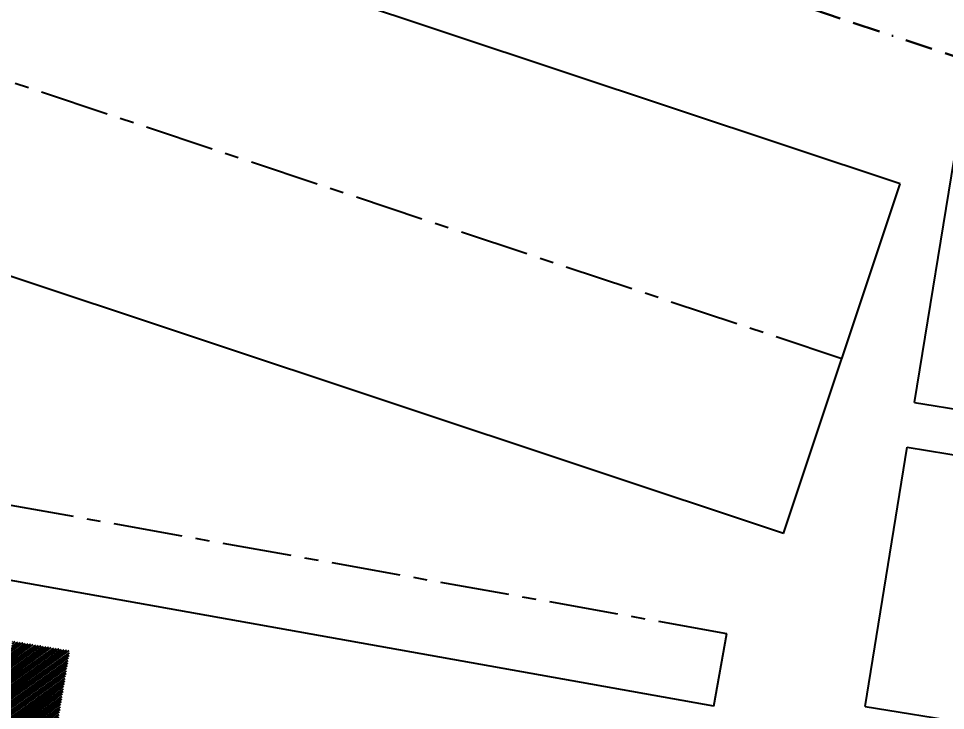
# Model space of a CAD drawing. Header units: millimetres. Extents: x 6239764 to 13047540, y 367704 to 979893.
# Drawn here: x 8175093 to 8185147, y 412380 to 419890 of the extents above; entities that cross this region are included whole.
import ezdxf

# ---------------------------------------------------------------- set-up
doc = ezdxf.new("R2010")
doc.units = ezdxf.units.MM
doc.header["$LTSCALE"] = 300
doc.linetypes.add('BORDERX2', pattern=[3.5, 1, -0.5, 1, -0.5, 0, -0.5])
doc.linetypes.add('CENTER', pattern=[2, 1.25, -0.25, 0.25, -0.25])
doc.styles.get("Standard").update_dxf_attribs({"font": 'txt8.shx', "width": 0.7, "bigfont": 'hztxt_ii.shx'})
doc.dimstyles.new('STANDARD2', dxfattribs={"dimscale": 250, "dimtxt": 2.5, "dimasz": 2, "dimexe": 2.5, "dimexo": 0, "dimgap": 0.62, "dimtad": 1, "dimdec": 0, "dimzin": 0, "dimdsep": 46, "dimtxsty": 'Standard', "dimblk": 'OBLIQUE', "dimcen": 0.09, "dimadec": 3, "dimazin": 0, "dimtfac": 1, "dimtdec": 0, "dimtofl": 0, "dimtmove": 2, "dimatfit": 3, "dimldrblk": 'OBLIQUE', "dimfxl": 1, "dimtolj": 1, "dimtzin": 0, "dimarcsym": 0})

# ---------------------------------------------------------------- blocks, each defined once
blk = doc.blocks.new('_OBLIQUE')
at = {"color": 0, "linetype": 'ByBlock'}
blk.add_line((-0.5, -0.5), (0.5, 0.5), dxfattribs=at)
blk = doc.blocks.new('*D1377')
at = {"color": 67, "lineweight": -2, "ltscale": 0.1, "transparency": 16777216}
for p, q in [((8188434, 418416), (8189794, 418141)), ((8185055, 397814), (8189181, 418265)), ((8184307, 397965), (8185667, 397690))]:
    blk.add_line(p, q, dxfattribs=at)
at = {"layer": 'Defpoints', "color": 0, "ltscale": 0.1, "transparency": 16777216}
for p in [(8188434, 418416, 13533), (8189181, 418265), (8184307, 397965, 13586)]:
    blk.add_point(p, dxfattribs=at)
at = {"color": 67, "lineweight": -2, "ltscale": 0.1, "transparency": 16777216, "xscale": 250, "yscale": 250, "zscale": 250}
for p, rotation in [((8189181, 418265), 78.59203351077663), ((8185055, 397814), 258.5920335107767)]:
    blk.add_blockref('_OBLIQUE', p, dxfattribs=dict(at, rotation=rotation))
at = {"color": 67, "lineweight": 13, "ltscale": 0.1, "transparency": 16777216, "insert": (8186714, 408121), "char_height": 625, "attachment_point": 5, "rotation": 78.592}
blk.add_mtext('\\A1;20863', dxfattribs=at)

msp = doc.modelspace()

# ---------------------------------------------------------------- hatches: boundary and pattern name
at = {"ltscale": 0.1}
h = msp.add_hatch(dxfattribs=at)
h.set_pattern_fill('JIS_LC_20A', color=256, angle=710.52891, style=0)
h.set_pattern_definition([(35.52891337, (2360456.522, 704241.93), (-11.622274235, 16.27644745), []), (35.52891337, (2360457.508, 704241.766), (-11.622274235, 16.27644745), [])])
h.paths.add_polyline_path([(8175028.4, 413131.8), (8175649.8, 413028.1), (8174026.6, 403298.5), (8173405.3, 403402.2)])

# ---------------------------------------------------------------- linework, layer by layer
at = {"linetype": 'BORDERX2', "lineweight": 30, "extrusion": (-0.035423, 0.009735, 0.999325)}
msp.add_line((8188416.8, 418421.6, 13532.4), (8168390.2, 425094.5, 12757.5), dxfattribs=at)
at = {"color": 0, "lineweight": -3, "extrusion": (-0.035423, 0.009735, 0.999325)}
for p, q in [((8184655.5, 418093.9, 13417.7), (8167750.5, 423726.6, 12763.6)), ((8183391, 414299, 13417.7), (8166044.5, 420078.9, 12746.5))]:
    msp.add_line(p, q, dxfattribs=at)
at = {"linetype": 'CENTER', "lineweight": -3, "ltscale": 2, "extrusion": (-0.035423, 0.009735, 0.999325)}
msp.add_line((8184023.2, 416196.4, 13417.7), (8166897.5, 421902.7, 12755.1), dxfattribs=at)
at = {"linetype": 'CENTER', "lineweight": -3, "ltscale": 2}
msp.add_line((8182775.4, 413213.5), (8146576.6, 419700.5), dxfattribs=at)
at = {"ltscale": 0.1}
for p, q in [((8184811.8, 415722.3), (8185269, 418535.4)), ((8183391, 414299, 13417.7), (8184655.5, 418093.9, 13417.7)), ((8184811.8, 415722.3), (8187299.1, 415318)), ((8184275.6, 412424.2), (8184732.9, 415237.3)), ((8184732.9, 415237.3), (8187220.3, 414833)), ((8184275.6, 412424.2), (8186763, 412019.9))]:
    msp.add_line(p, q, dxfattribs=at)
for q in [(8152710.6, 417788.5), (8182774.7, 413213.6)]:
    msp.add_line((8182634.3, 412426.1), q)

# ---------------------------------------------------------------- dimensions: what is measured, and where the dimension line sits
at = {"lineweight": 13, "ltscale": 0.1}
dim = msp.add_aligned_dim(p1=(8184307.2, 397964.6, 13586), p2=(8188433.8, 418415.7, 13533), distance=-762.5, dimstyle='STANDARD2', override={"dimasz": 1, "dimgap": 0.4, "dimclrd": 67, "dimclre": 67, "dimclrt": 67}, dxfattribs=at)
dim.commit()
dim.dimension.update_dxf_attribs({"geometry": '*D1377', "text_midpoint": (8186713.6, 408120.9)})

doc.saveas('drawing.dxf')
